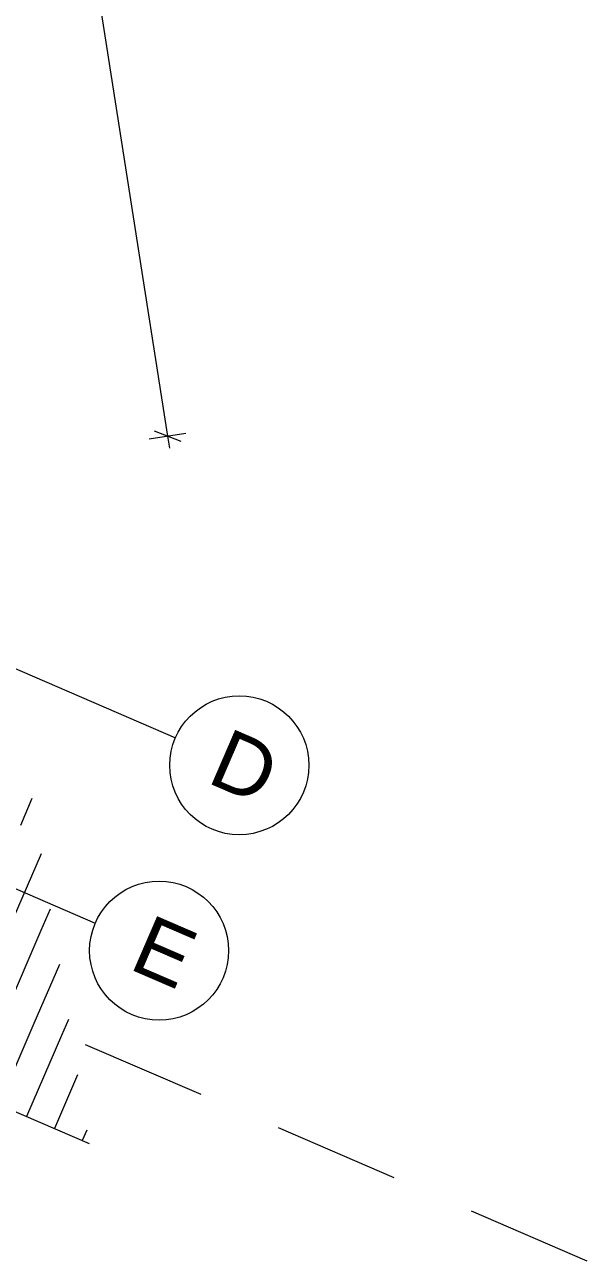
# Model space of a CAD drawing. Header units: millimetres. Extents: x 11801750 to 12566104, y 354831409 to 356234587.
# Drawn here: x 12559877 to 12561293, y 356204400 to 356207515 of the extents above; entities that cross this region are included whole.
import ezdxf
from ezdxf.enums import TextEntityAlignment as Align

# ---------------------------------------------------------------- set-up
doc = ezdxf.new("R2010")
doc.units = ezdxf.units.MM
doc.header["$MEASUREMENT"] = 0
doc.linetypes.add('Dashed Long', pattern=[529.166651, 317.499995, -211.666656])
doc.linetypes.add('Dot & Dashed', pattern=[6702.78, 3527.78, -1763.89, 0, -1411.11])
doc.layers.add('New_110 Bemassungen Ausführung', color=7, linetype='Continuous')
doc.layers.add('New_290 Raster _ Achsen', color=7, linetype='Continuous')
for name, color, linetype, lineweight in [('New_110 Bemassungen Ausführung_Pen_No__1', 7, 'Continuous', 13), ('New_160 Beschriftungen Ausführung_Pen_No__1', 7, 'Continuous', 13), ('New_255 Plangrafiken_Pen_No__39', 8, 'Continuous', 13), ('New_290 Raster _ Achsen_Pen_No__1', 7, 'Continuous', 13), ('New_290 Raster _ Achsen_Pen_No__108', 7, 'Continuous', 13), ('New_Baulinie_Pen_No__21', 1, 'Continuous', 13)]:
    doc.layers.add(name, color=color, linetype=linetype, lineweight=lineweight)
doc.styles.add('GENERATED_STYLE_1', font='arial.ttf')
doc.dimstyles.new('GENERATED_STYLE__1', dxfattribs={"dimtxt": 125, "dimasz": 47.5, "dimexe": 0.18, "dimexo": 2, "dimgap": 0, "dimtad": 1, "dimlfac": 0.001, "dimzin": 0, "dimdsep": 46, "dimtxsty": 'GENERATED_STYLE_1', "dimblk": 'ARROWHEAD_2', "dimblk1": 'ARROWHEAD_2', "dimblk2": 'ARROWHEAD_2', "dimcen": 0.09, "dimclrd": 7, "dimclre": 7, "dimclrt": 7, "dimadec": 0, "dimazin": 0, "dimtfac": 1, "dimtdec": 4, "dimtmove": 0, "dimatfit": 3, "dimfxl": 1, "dimtolj": 1, "dimtzin": 0, "dimarcsym": 0})

# ---------------------------------------------------------------- blocks, each defined once
blk = doc.blocks.new('*X19', base_point=(12240439.2, 356160438.4))
at = {"layer": 'New_255 Plangrafiken_Pen_No__39', "color": 8, "linetype": 'Continuous', "lineweight": 13}
for p, q in [((12559895.4, 356205565.8), (12559866.1, 356205497.8)), ((12559895.4, 356205565.8), (12559866.1, 356205497.8)), ((12559918.4, 356205426.6), (12559848, 356205263.7)), ((12559918.4, 356205426.6), (12559848, 356205263.7)), ((12559941.4, 356205287.4), (12559918.1, 356205233.4)), ((12559941.4, 356205287.4), (12559918.1, 356205233.4)), ((12559918.1, 356205233.4), (12559830, 356205029.5)), ((12559918.1, 356205233.4), (12559830, 356205029.5)), ((12559964.4, 356205148.2), (12559900.1, 356204999.2)), ((12559964.4, 356205148.2), (12559900.1, 356204999.2)), ((12559900.1, 356204999.2), (12559812, 356204795.3)), ((12559900.1, 356204999.2), (12559812, 356204795.3)), ((12559987.4, 356205009), (12559970.1, 356204969)), ((12559987.4, 356205009), (12559970.1, 356204969)), ((12559970.1, 356204969), (12559882, 356204765)), ((12559970.1, 356204969), (12559882, 356204765)), ((12560010.4, 356204869.8), (12559952.1, 356204734.8)), ((12560010.4, 356204869.8), (12559952.1, 356204734.8)), ((12559882, 356204765), (12559881.9, 356204764.7)), ((12559882, 356204765), (12559881.9, 356204764.7)), ((12559952.1, 356204734.8), (12559951.9, 356204734.4)), ((12559952.1, 356204734.8), (12559951.9, 356204734.4)), ((12560033.4, 356204730.6), (12560022.1, 356204704.5)), ((12560033.4, 356204730.6), (12560022.1, 356204704.5)), ((12560022.1, 356204704.5), (12560022, 356204704.1)), ((12560022.1, 356204704.5), (12560022, 356204704.1))]:
    blk.add_line(p, q, dxfattribs=at)
blk = doc.blocks.new('Fill_1', base_point=(12240439.2, 356160438.4))
at = {"layer": 'New_255 Plangrafiken_Pen_No__39', "color": 8, "linetype": 'Continuous', "lineweight": 13}
blk.add_blockref('*X19', (12240439.2, 356160438.4), dxfattribs=at)
blk = doc.blocks.new('Standard grid marker[45]', base_point=(12537215.3, 356215118.3))
at = {"layer": 'New_290 Raster _ Achsen_Pen_No__1', "color": 7, "linetype": 'Continuous', "lineweight": 13}
blk.add_circle((12560215.4, 356205182.7), 175, dxfattribs=at)
at = {"layer": 'New_290 Raster _ Achsen_Pen_No__108', "color": 7, "linetype": 'Dot & Dashed', "lineweight": 13}
blk.add_line((12559136.8, 356205648.6), (12560054.8, 356205252.1), dxfattribs=at)
at = {"layer": 'New_290 Raster _ Achsen_Pen_No__108', "color": 7, "lineweight": 13, "style": 'GENERATED_STYLE_1'}
for tag, p in [('AC_MarkerText_1_0', (12537098, 356215253.8)), ('AC_MarkerText_1_1', (12560258.8, 356205248.7))]:
    blk.add_attdef(tag, text='', height=150, rotation=336.6365, dxfattribs=at).set_placement(p, align=Align.TOP_CENTER)
blk = doc.blocks.new('Standard grid marker[53]', base_point=(12537423.5, 356215582.6))
at = {"layer": 'New_290 Raster _ Achsen_Pen_No__1', "color": 7, "linetype": 'Continuous', "lineweight": 13}
blk.add_circle((12560417.2, 356205649.7), 175, dxfattribs=at)
at = {"layer": 'New_290 Raster _ Achsen_Pen_No__108', "color": 7, "linetype": 'Dot & Dashed', "lineweight": 13}
blk.add_line((12559338.5, 356206115.7), (12560256.5, 356205719.1), dxfattribs=at)
at = {"layer": 'New_290 Raster _ Achsen_Pen_No__108', "color": 7, "lineweight": 13, "style": 'GENERATED_STYLE_1'}
for tag, p in [('AC_MarkerText_1_0', (12537306.2, 356215718.1)), ('AC_MarkerText_1_1', (12560460.5, 356205715.8))]:
    blk.add_attdef(tag, text='', height=150, rotation=336.6365, dxfattribs=at).set_placement(p, align=Align.TOP_CENTER)
blk = doc.blocks.new('*D315', base_point=(12240439.2, 356160438.4))
at = {"layer": 'New_110 Bemassungen Ausführung_Pen_No__1', "color": 7, "linetype": 'Continuous', "lineweight": 13, "transparency": 16777216}
for p, q in [((12557524.1, 356223781.7), (12558177.8, 356219612)), ((12558131.5, 356219604.7), (12558224.1, 356219619.3)), ((12558211.5, 356219599), (12558144.1, 356219625)), ((12558177.8, 356219612), (12560236.6, 356206479.2)), ((12560202.9, 356206492.2), (12560270.2, 356206466.2)), ((12560190.3, 356206472), (12560282.9, 356206486.5)), ((12560236.6, 356206479.2), (12560241.3, 356206449))]:
    blk.add_line(p, q, dxfattribs=at)
at = {"layer": 'New_110 Bemassungen Ausführung_Pen_No__1', "color": 7, "lineweight": 13, "transparency": 16777216, "insert": (12559164.2, 356213287.8), "char_height": 125, "attachment_point": 7, "rotation": 278.9095, "style": 'GENERATED_STYLE_1'}
blk.add_mtext('\\A1;{\\pql;\\fArial|b0|i0|c0|p0;\\W1.000000;13,29\\fArial|b0|i0|c0|p0;\\W1.000000;\\A1{\\H.66x;\\S5^  ;}}', dxfattribs=at)
blk = doc.blocks.new('ARROWHEAD_2')
at = {"color": 0, "linetype": 'Continuous', "lineweight": 0}
for p, q in [((0, 0), (-1, 0)), ((-0.378, -0.655), (0.378, 0.655))]:
    blk.add_line(p, q, dxfattribs=at)

msp = doc.modelspace()

# ---------------------------------------------------------------- linework, layer by layer
at = {"layer": 'New_160 Beschriftungen Ausführung_Pen_No__1', "color": 7, "linetype": 'Continuous', "lineweight": 13}
msp.add_lwpolyline([(12557783.574, 356206055.785), (12558178.625, 356205875.055), (12558127.281, 356205763.367), (12558137.919, 356205726.833), (12558318.725, 356205641.277), (12558370.035, 356205661.956), (12558386.474, 356205656.52), (12558502.37, 356205360.576), (12560038.995, 356204696.78)], dxfattribs=at)
at = {"layer": 'New_Baulinie_Pen_No__21', "color": 1, "linetype": 'Dashed Long', "lineweight": 13}
msp.add_lwpolyline([(12561293.194, 356204400.288), (12539219.322, 356213935.834), (12539039.291, 356213524.18), (12535370.219, 356215109.158)], dxfattribs=at)

# ---------------------------------------------------------------- block references
at = {"layer": 'New_255 Plangrafiken_Pen_No__39', "color": 8, "linetype": 'Continuous', "lineweight": 13}
msp.add_blockref('Fill_1', (12240439.157, 356160438.356), dxfattribs=at)
at = {"layer": 'New_290 Raster _ Achsen', "color": 7, "linetype": 'Continuous', "lineweight": 13}
ref = msp.add_blockref('Standard grid marker[53]', (12537423.532, 356215582.626), dxfattribs=at)
ref.add_attrib('AC_MarkerText_1_1', 'D', dxfattribs={"layer": 'New_290 Raster _ Achsen_Pen_No__108', "color": 7, "lineweight": 13, "height": 150, "rotation": 336.636458, "style": 'GENERATED_STYLE_1'}).set_placement((12560460.533, 356205715.786), align=Align.TOP_CENTER)
ref = msp.add_blockref('Standard grid marker[45]', (12537215.32, 356215118.348), dxfattribs=at)
ref.add_attrib('AC_MarkerText_1_1', 'E', dxfattribs={"layer": 'New_290 Raster _ Achsen_Pen_No__108', "color": 7, "lineweight": 13, "height": 150, "rotation": 336.636458, "style": 'GENERATED_STYLE_1'}).set_placement((12560258.769, 356205248.721), align=Align.TOP_CENTER)

# ---------------------------------------------------------------- dimensions: what is measured, and where the dimension line sits
at = {"layer": 'New_110 Bemassungen Ausführung', "color": 7, "linetype": 'Continuous', "lineweight": 13}
dim = msp.add_linear_dim(base=(12560236.58, 356206479.22), p1=(12555760.363, 356219233.035), p2=(12557801.592, 356206097.496), angle=278.90955, dimstyle='GENERATED_STYLE__1', dxfattribs=at)
dim.commit()
dim.dimension.update_dxf_attribs({"geometry": '*D315', "text_midpoint": (12559314.032, 356212929.041), "dimtype": 160, "text_rotation": 278.90955})

doc.saveas('drawing.dxf')
